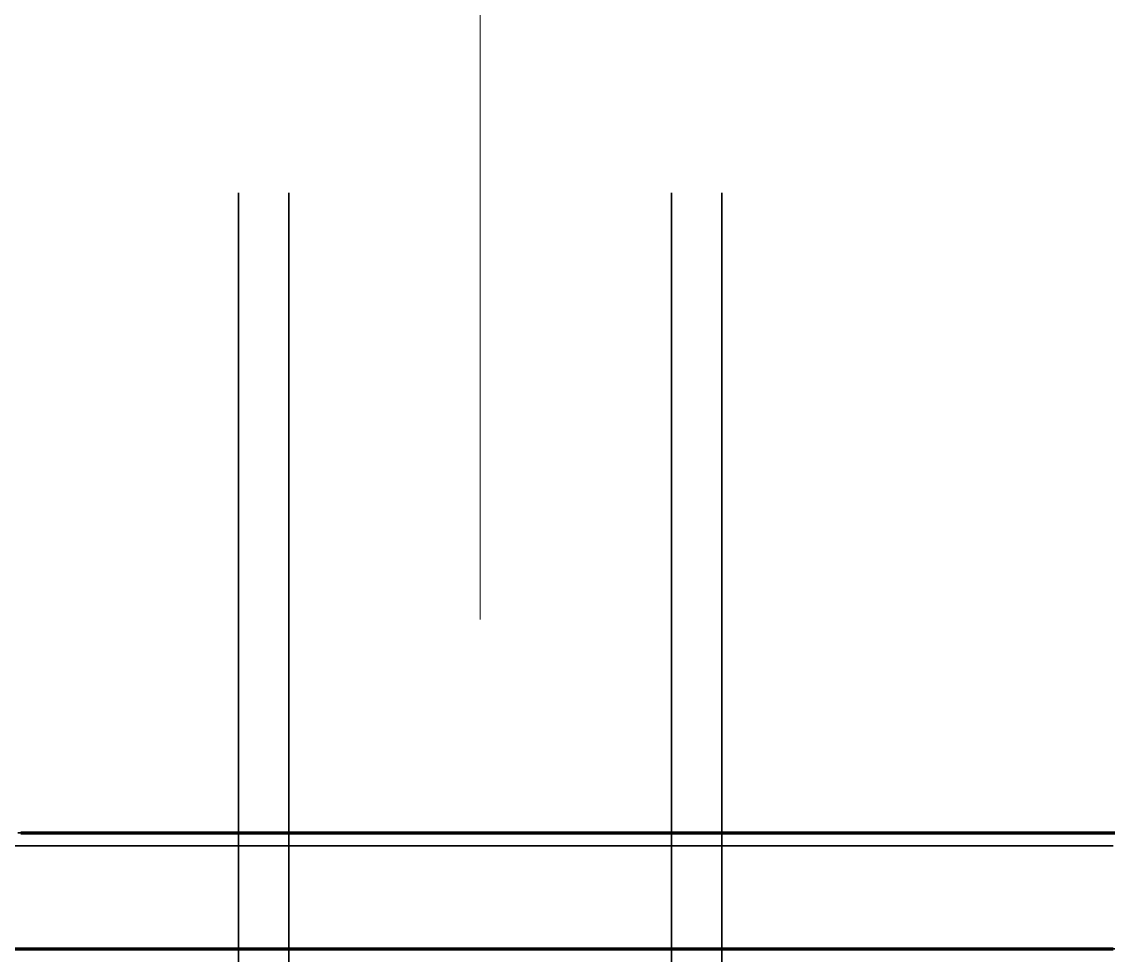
# Model space of a CAD drawing. Header units: millimetres. Extents: x 0 to 2208, y 0 to 420.
# Drawn here: x 88.21 to 93.6, y 204.35 to 208.99 of the extents above; entities that cross this region are included whole.
import ezdxf

# ---------------------------------------------------------------- set-up
doc = ezdxf.new("R2010")
doc.units = ezdxf.units.MM
doc.linetypes.add('IRAM-E-TRAZOS', pattern=[5, 4, -1])
doc.linetypes.add('IRAM-F-TRAZO-PUNTO', pattern=[20, 15, -2, 1, -2])
for name, color, linetype, lineweight in [('01-VISIBLE', 7, 'CONTINUOUS', 70), ('02-OCULTA', 4, 'IRAM-E-TRAZOS', 35), ('03-EJE', 1, 'IRAM-F-TRAZO-PUNTO', 18)]:
    doc.layers.add(name, color=color, linetype=linetype, lineweight=lineweight)

msp = doc.modelspace()

# ---------------------------------------------------------------- linework, layer by layer
at = {"layer": '01-VISIBLE'}
for points in [[(88.2029, 204.9559), (88.2721, 204.9559), (88.3412, 204.9559), (88.4103, 204.9559), (88.4794, 204.9559), (88.5486, 204.9559), (88.6177, 204.9559), (88.6868, 204.9559), (88.7559, 204.9559), (88.8251, 204.9559), (88.8942, 204.9559), (88.9633, 204.9559), (89.0324, 204.9559), (89.1016, 204.9559), (89.1707, 204.9559), (89.2398, 204.9559), (89.3089, 204.9559), (89.3781, 204.9559), (89.4472, 204.9559), (89.5163, 204.9559), (89.5854, 204.9559), (89.6546, 204.9559), (89.7237, 204.9559), (89.7928, 204.9559), (89.8619, 204.9559), (89.9311, 204.9559), (90.0002, 204.9559), (90.0693, 204.9559), (90.1384, 204.9559), (90.2076, 204.9559), (90.2767, 204.9559), (90.3458, 204.9559), (90.4149, 204.9559), (90.4841, 204.9559), (90.5532, 204.9559), (90.6223, 204.9559), (90.6914, 204.9559), (90.7606, 204.9559), (90.8297, 204.9559), (90.8988, 204.9559), (90.9679, 204.9559), (91.0371, 204.9559), (91.1062, 204.9559), (91.1753, 204.9559), (91.2444, 204.9559), (91.3136, 204.9559), (91.3827, 204.9559), (91.4518, 204.9559), (91.5209, 204.9559), (91.5901, 204.9559), (91.6592, 204.9559), (91.7283, 204.9559), (91.7974, 204.9559), (91.8666, 204.9559), (91.9357, 204.9559), (92.0048, 204.9559), (92.0739, 204.9559), (92.1431, 204.9559), (92.2122, 204.9559), (92.2813, 204.9559), (92.3504, 204.9559), (92.4196, 204.9559), (92.4887, 204.9559), (92.5578, 204.9559), (92.6269, 204.9559), (92.6961, 204.9559), (92.7652, 204.9559), (92.8343, 204.9559), (92.9034, 204.9559), (92.9726, 204.9559), (93.0417, 204.9559), (93.1108, 204.9559), (93.1799, 204.9559), (93.2491, 204.9559), (93.3182, 204.9559), (93.3873, 204.9559), (93.4564, 204.9559), (93.5256, 204.9559), (93.5947, 204.9559), (93.6638, 204.9559)], [(88.161, 204.3799), (88.2293, 204.3799), (88.2977, 204.3799), (88.366, 204.3799), (88.4343, 204.3799), (88.5026, 204.3799), (88.571, 204.3799), (88.6393, 204.3799), (88.7076, 204.3799), (88.7759, 204.3799), (88.8443, 204.3799), (88.9126, 204.3799), (88.9809, 204.3799), (89.0492, 204.3799), (89.1176, 204.3799), (89.1859, 204.3799), (89.2542, 204.3799), (89.3225, 204.3799), (89.3909, 204.3799), (89.4592, 204.3799), (89.5275, 204.3799), (89.5958, 204.3799), (89.6642, 204.3799), (89.7325, 204.3799), (89.8008, 204.3799), (89.8691, 204.3799), (89.9375, 204.3799), (90.0058, 204.3799), (90.0741, 204.3799), (90.1424, 204.3799), (90.2108, 204.3799), (90.2791, 204.3799), (90.3474, 204.3799), (90.4157, 204.3799), (90.4841, 204.3799), (90.5524, 204.3799), (90.6207, 204.3799), (90.689, 204.3799), (90.7574, 204.3799), (90.8257, 204.3799), (90.894, 204.3799), (90.9623, 204.3799), (91.0307, 204.3799), (91.099, 204.3799), (91.1673, 204.3799), (91.2356, 204.3799), (91.304, 204.3799), (91.3723, 204.3799), (91.4406, 204.3799), (91.5089, 204.3799), (91.5773, 204.3799), (91.6456, 204.3799), (91.7139, 204.3799), (91.7822, 204.3799), (91.8506, 204.3799), (91.9189, 204.3799), (91.9872, 204.3799), (92.0555, 204.3799), (92.1239, 204.3799), (92.1922, 204.3799), (92.2605, 204.3799), (92.3288, 204.3799), (92.3972, 204.3799), (92.4655, 204.3799), (92.5338, 204.3799), (92.6021, 204.3799), (92.6705, 204.3799), (92.7388, 204.3799), (92.8071, 204.3799), (92.8754, 204.3799), (92.9438, 204.3799), (93.0121, 204.3799), (93.0804, 204.3799), (93.1487, 204.3799), (93.2171, 204.3799), (93.2854, 204.3799), (93.3537, 204.3799), (93.422, 204.3799), (93.4904, 204.3799), (93.5587, 204.3799), (93.627, 204.3799)]]:
    msp.add_lwpolyline(points, dxfattribs=at)
at = {"layer": '02-OCULTA'}
for p, q in [((89.2841, 149.1359), (89.2841, 215.2511)), ((89.5341, 149.1359), (89.5341, 215.2511)), ((91.4341, 149.1359), (91.4341, 215.2511)), ((91.6841, 149.1359), (91.6841, 215.2511))]:
    msp.add_line(p, q, dxfattribs=at)
for points in [[(93.6577, 204.9559), (93.5902, 204.9559), (93.5227, 204.9559), (93.4552, 204.9559), (93.3876, 204.9559), (93.3201, 204.9559), (93.2526, 204.9559), (93.1851, 204.9559), (93.1175, 204.9559), (93.05, 204.9559), (92.9825, 204.9559), (92.915, 204.9559), (92.8474, 204.9559), (92.7799, 204.9559), (92.7124, 204.9559), (92.6449, 204.9559), (92.5773, 204.9559), (92.5098, 204.9559), (92.4423, 204.9559), (92.3748, 204.9559), (92.3072, 204.9559), (92.2397, 204.9559), (92.1722, 204.9559), (92.1047, 204.9559), (92.0371, 204.9559), (91.9696, 204.9559), (91.9021, 204.9559), (91.8346, 204.9559), (91.767, 204.9559), (91.6995, 204.9559), (91.632, 204.9559), (91.5645, 204.9559), (91.4969, 204.9559), (91.4294, 204.9559), (91.3619, 204.9559), (91.2944, 204.9559), (91.2268, 204.9559), (91.1593, 204.9559), (91.0918, 204.9559), (91.0243, 204.9559), (90.9567, 204.9559), (90.8892, 204.9559), (90.8217, 204.9559), (90.7542, 204.9559), (90.6866, 204.9559), (90.6191, 204.9559), (90.5516, 204.9559), (90.4841, 204.9559), (90.4165, 204.9559), (90.349, 204.9559), (90.2815, 204.9559), (90.214, 204.9559), (90.1464, 204.9559), (90.0789, 204.9559), (90.0114, 204.9559), (89.9439, 204.9559), (89.8763, 204.9559), (89.8088, 204.9559), (89.7413, 204.9559), (89.6738, 204.9559), (89.6062, 204.9559), (89.5387, 204.9559), (89.4712, 204.9559), (89.4037, 204.9559), (89.3361, 204.9559), (89.2686, 204.9559), (89.2011, 204.9559), (89.1336, 204.9559), (89.066, 204.9559), (88.9985, 204.9559), (88.931, 204.9559), (88.8635, 204.9559), (88.7959, 204.9559), (88.7284, 204.9559), (88.6609, 204.9559), (88.5934, 204.9559), (88.5258, 204.9559), (88.4583, 204.9559), (88.3908, 204.9559), (88.3233, 204.9559), (88.2557, 204.9559), (88.1882, 204.9559)], [(88.1882, 204.9559), (88.2557, 204.9559), (88.3233, 204.9559), (88.3908, 204.9559), (88.4583, 204.9559), (88.5258, 204.9559), (88.5934, 204.9559), (88.6609, 204.9559), (88.7284, 204.9559), (88.7959, 204.9559), (88.8635, 204.9559), (88.931, 204.9559), (88.9985, 204.9559), (89.066, 204.9559), (89.1336, 204.9559), (89.2011, 204.9559), (89.2686, 204.9559), (89.3361, 204.9559), (89.4037, 204.9559), (89.4712, 204.9559), (89.5387, 204.9559), (89.6062, 204.9559), (89.6738, 204.9559), (89.7413, 204.9559), (89.8088, 204.9559), (89.8763, 204.9559), (89.9439, 204.9559), (90.0114, 204.9559), (90.0789, 204.9559), (90.1464, 204.9559), (90.214, 204.9559), (90.2815, 204.9559), (90.349, 204.9559), (90.4165, 204.9559), (90.4841, 204.9559), (90.5516, 204.9559), (90.6191, 204.9559), (90.6866, 204.9559), (90.7542, 204.9559), (90.8217, 204.9559), (90.8892, 204.9559), (90.9567, 204.9559), (91.0243, 204.9559), (91.0918, 204.9559), (91.1593, 204.9559), (91.2268, 204.9559), (91.2944, 204.9559), (91.3619, 204.9559), (91.4294, 204.9559), (91.4969, 204.9559), (91.5645, 204.9559), (91.632, 204.9559), (91.6995, 204.9559), (91.767, 204.9559), (91.8346, 204.9559), (91.9021, 204.9559), (91.9696, 204.9559), (92.0371, 204.9559), (92.1047, 204.9559), (92.1722, 204.9559), (92.2397, 204.9559), (92.3072, 204.9559), (92.3748, 204.9559), (92.4423, 204.9559), (92.5098, 204.9559), (92.5773, 204.9559), (92.6449, 204.9559), (92.7124, 204.9559), (92.7799, 204.9559), (92.8474, 204.9559), (92.915, 204.9559), (92.9825, 204.9559), (93.05, 204.9559), (93.1175, 204.9559), (93.1851, 204.9559), (93.2526, 204.9559), (93.3201, 204.9559), (93.3876, 204.9559), (93.4552, 204.9559), (93.5227, 204.9559), (93.5902, 204.9559), (93.6577, 204.9559)], [(93.6638, 204.9559), (93.5947, 204.9559), (93.5256, 204.9559), (93.4564, 204.9559), (93.3873, 204.9559), (93.3182, 204.9559), (93.2491, 204.9559), (93.1799, 204.9559), (93.1108, 204.9559), (93.0417, 204.9559), (92.9726, 204.9559), (92.9034, 204.9559), (92.8343, 204.9559), (92.7652, 204.9559), (92.6961, 204.9559), (92.6269, 204.9559), (92.5578, 204.9559), (92.4887, 204.9559), (92.4196, 204.9559), (92.3504, 204.9559), (92.2813, 204.9559), (92.2122, 204.9559), (92.1431, 204.9559), (92.0739, 204.9559), (92.0048, 204.9559), (91.9357, 204.9559), (91.8666, 204.9559), (91.7974, 204.9559), (91.7283, 204.9559), (91.6592, 204.9559), (91.5901, 204.9559), (91.5209, 204.9559), (91.4518, 204.9559), (91.3827, 204.9559), (91.3136, 204.9559), (91.2444, 204.9559), (91.1753, 204.9559), (91.1062, 204.9559), (91.0371, 204.9559), (90.9679, 204.9559), (90.8988, 204.9559), (90.8297, 204.9559), (90.7606, 204.9559), (90.6914, 204.9559), (90.6223, 204.9559), (90.5532, 204.9559), (90.4841, 204.9559), (90.4149, 204.9559), (90.3458, 204.9559), (90.2767, 204.9559), (90.2076, 204.9559), (90.1384, 204.9559), (90.0693, 204.9559), (90.0002, 204.9559), (89.9311, 204.9559), (89.8619, 204.9559), (89.7928, 204.9559), (89.7237, 204.9559), (89.6546, 204.9559), (89.5854, 204.9559), (89.5163, 204.9559), (89.4472, 204.9559), (89.3781, 204.9559), (89.3089, 204.9559), (89.2398, 204.9559), (89.1707, 204.9559), (89.1016, 204.9559), (89.0324, 204.9559), (88.9633, 204.9559), (88.8942, 204.9559), (88.8251, 204.9559), (88.7559, 204.9559), (88.6868, 204.9559), (88.6177, 204.9559), (88.5486, 204.9559), (88.4794, 204.9559), (88.4103, 204.9559), (88.3412, 204.9559), (88.2721, 204.9559), (88.2029, 204.9559)], [(93.627, 204.8919), (93.5587, 204.8919), (93.4904, 204.8919), (93.422, 204.8919), (93.3537, 204.8919), (93.2854, 204.8919), (93.2171, 204.8919), (93.1487, 204.8919), (93.0804, 204.8919), (93.0121, 204.8919), (92.9438, 204.8919), (92.8754, 204.8919), (92.8071, 204.8919), (92.7388, 204.8919), (92.6705, 204.8919), (92.6021, 204.8919), (92.5338, 204.8919), (92.4655, 204.8919), (92.3972, 204.8919), (92.3288, 204.8919), (92.2605, 204.8919), (92.1922, 204.8919), (92.1239, 204.8919), (92.0555, 204.8919), (91.9872, 204.8919), (91.9189, 204.8919), (91.8506, 204.8919), (91.7822, 204.8919), (91.7139, 204.8919), (91.6456, 204.8919), (91.5773, 204.8919), (91.5089, 204.8919), (91.4406, 204.8919), (91.3723, 204.8919), (91.304, 204.8919), (91.2356, 204.8919), (91.1673, 204.8919), (91.099, 204.8919), (91.0307, 204.8919), (90.9623, 204.8919), (90.894, 204.8919), (90.8257, 204.8919), (90.7574, 204.8919), (90.689, 204.8919), (90.6207, 204.8919), (90.5524, 204.8919), (90.4841, 204.8919), (90.4157, 204.8919), (90.3474, 204.8919), (90.2791, 204.8919), (90.2108, 204.8919), (90.1424, 204.8919), (90.0741, 204.8919), (90.0058, 204.8919), (89.9375, 204.8919), (89.8691, 204.8919), (89.8008, 204.8919), (89.7325, 204.8919), (89.6642, 204.8919), (89.5958, 204.8919), (89.5275, 204.8919), (89.4592, 204.8919), (89.3909, 204.8919), (89.3225, 204.8919), (89.2542, 204.8919), (89.1859, 204.8919), (89.1176, 204.8919), (89.0492, 204.8919), (88.9809, 204.8919), (88.9126, 204.8919), (88.8443, 204.8919), (88.7759, 204.8919), (88.7076, 204.8919), (88.6393, 204.8919), (88.571, 204.8919), (88.5026, 204.8919), (88.4343, 204.8919), (88.366, 204.8919), (88.2977, 204.8919), (88.2293, 204.8919), (88.161, 204.8919)], [(93.627, 204.8919), (93.5587, 204.8919), (93.4904, 204.8919), (93.422, 204.8919), (93.3537, 204.8919), (93.2854, 204.8919), (93.2171, 204.8919), (93.1487, 204.8919), (93.0804, 204.8919), (93.0121, 204.8919), (92.9438, 204.8919), (92.8754, 204.8919), (92.8071, 204.8919), (92.7388, 204.8919), (92.6705, 204.8919), (92.6021, 204.8919), (92.5338, 204.8919), (92.4655, 204.8919), (92.3972, 204.8919), (92.3288, 204.8919), (92.2605, 204.8919), (92.1922, 204.8919), (92.1239, 204.8919), (92.0555, 204.8919), (91.9872, 204.8919), (91.9189, 204.8919), (91.8506, 204.8919), (91.7822, 204.8919), (91.7139, 204.8919), (91.6456, 204.8919), (91.5773, 204.8919), (91.5089, 204.8919), (91.4406, 204.8919), (91.3723, 204.8919), (91.304, 204.8919), (91.2356, 204.8919), (91.1673, 204.8919), (91.099, 204.8919), (91.0307, 204.8919), (90.9623, 204.8919), (90.894, 204.8919), (90.8257, 204.8919), (90.7574, 204.8919), (90.689, 204.8919), (90.6207, 204.8919), (90.5524, 204.8919), (90.4841, 204.8919), (90.4157, 204.8919), (90.3474, 204.8919), (90.2791, 204.8919), (90.2108, 204.8919), (90.1424, 204.8919), (90.0741, 204.8919), (90.0058, 204.8919), (89.9375, 204.8919), (89.8691, 204.8919), (89.8008, 204.8919), (89.7325, 204.8919), (89.6642, 204.8919), (89.5958, 204.8919), (89.5275, 204.8919), (89.4592, 204.8919), (89.3909, 204.8919), (89.3225, 204.8919), (89.2542, 204.8919), (89.1859, 204.8919), (89.1176, 204.8919), (89.0492, 204.8919), (88.9809, 204.8919), (88.9126, 204.8919), (88.8443, 204.8919), (88.7759, 204.8919), (88.7076, 204.8919), (88.6393, 204.8919), (88.571, 204.8919), (88.5026, 204.8919), (88.4343, 204.8919), (88.366, 204.8919), (88.2977, 204.8919), (88.2293, 204.8919), (88.161, 204.8919)], [(88.1828, 204.3799), (88.2505, 204.3799), (88.3181, 204.3799), (88.3858, 204.3799), (88.4535, 204.3799), (88.5212, 204.3799), (88.5889, 204.3799), (88.6566, 204.3799), (88.7243, 204.3799), (88.7919, 204.3799), (88.8596, 204.3799), (88.9273, 204.3799), (88.995, 204.3799), (89.0627, 204.3799), (89.1304, 204.3799), (89.198, 204.3799), (89.2657, 204.3799), (89.3334, 204.3799), (89.4011, 204.3799), (89.4688, 204.3799), (89.5365, 204.3799), (89.6042, 204.3799), (89.6718, 204.3799), (89.7395, 204.3799), (89.8072, 204.3799), (89.8749, 204.3799), (89.9426, 204.3799), (90.0103, 204.3799), (90.078, 204.3799), (90.1456, 204.3799), (90.2133, 204.3799), (90.281, 204.3799), (90.3487, 204.3799), (90.4164, 204.3799), (90.4841, 204.3799), (90.5517, 204.3799), (90.6194, 204.3799), (90.6871, 204.3799), (90.7548, 204.3799), (90.8225, 204.3799), (90.8902, 204.3799), (90.9579, 204.3799), (91.0255, 204.3799), (91.0932, 204.3799), (91.1609, 204.3799), (91.2286, 204.3799), (91.2963, 204.3799), (91.364, 204.3799), (91.4317, 204.3799), (91.4993, 204.3799), (91.567, 204.3799), (91.6347, 204.3799), (91.7024, 204.3799), (91.7701, 204.3799), (91.8378, 204.3799), (91.9054, 204.3799), (91.9731, 204.3799), (92.0408, 204.3799), (92.1085, 204.3799), (92.1762, 204.3799), (92.2439, 204.3799), (92.3116, 204.3799), (92.3792, 204.3799), (92.4469, 204.3799), (92.5146, 204.3799), (92.5823, 204.3799), (92.65, 204.3799), (92.7177, 204.3799), (92.7854, 204.3799), (92.853, 204.3799), (92.9207, 204.3799), (92.9884, 204.3799), (93.0561, 204.3799), (93.1238, 204.3799), (93.1915, 204.3799), (93.2591, 204.3799), (93.3268, 204.3799), (93.3945, 204.3799), (93.4622, 204.3799), (93.5299, 204.3799), (93.5976, 204.3799), (93.6653, 204.3799)]]:
    msp.add_lwpolyline(points, dxfattribs=at)
at = {"layer": '03-EJE'}
msp.add_line((90.4841, 146.0159), (90.4841, 221.2721), dxfattribs=at)

doc.saveas('drawing.dxf')
